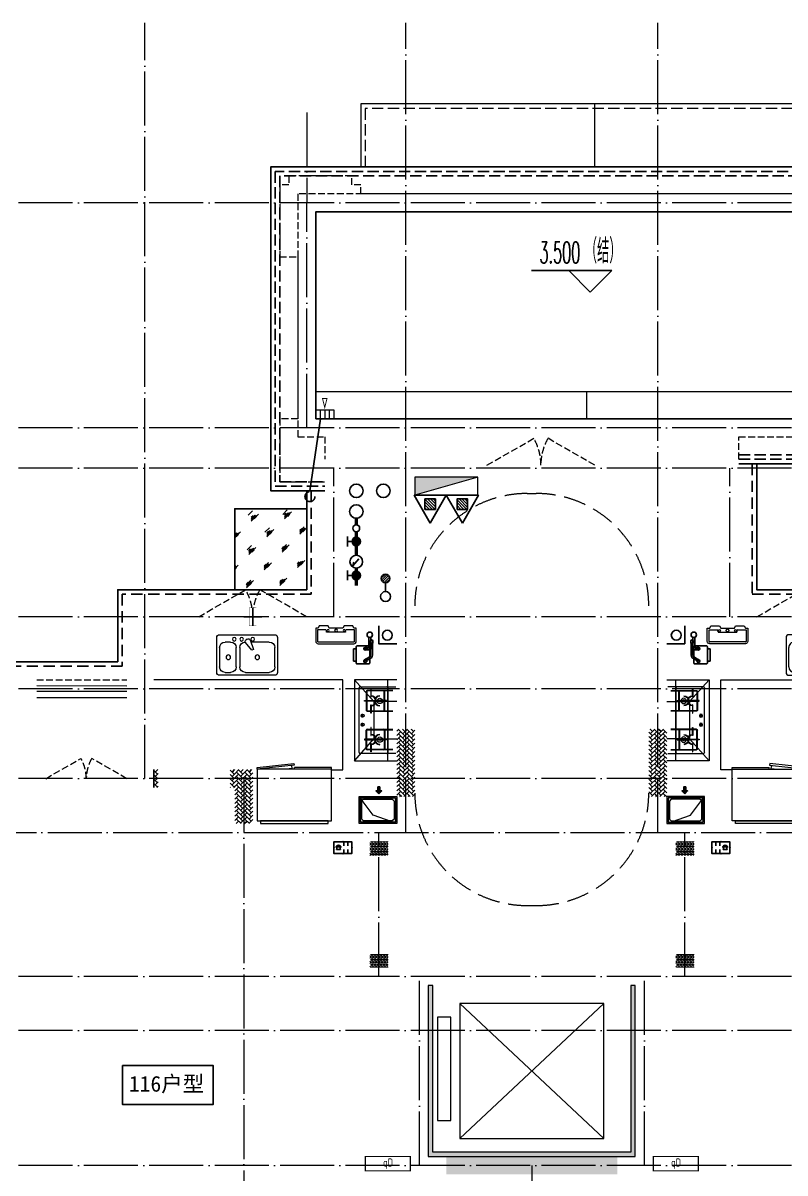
# Model space of a CAD drawing. Extents: x -518115 to 389031, y -231062 to 1628073.
# Drawn here: x 45163 to 53630, y 600166 to 612949 of the extents above; entities that cross this region are included whole.
import ezdxf
from ezdxf.enums import TextEntityAlignment as Align

# ---------------------------------------------------------------- set-up
doc = ezdxf.new("R2010")
doc.units = 0
doc.header["$LTSCALE"] = 1000
doc.header["$MEASUREMENT"] = 0
for name, pattern in [('#P_--_20B1_001_t3$0$DASH', [0.35, 0.25, -0.1]), ('__DASH', [0.35, 0.25, -0.1]), ('DASH', [0.35, 0.25, -0.1]), ('DOTE', [2.42, 2, -0.2, 0.02, -0.2]), ('HIDDEN', [0.375, 0.25, -0.125])]:
    doc.linetypes.add(name, pattern=pattern)
for name, color, linetype, lineweight in [('3.5方案汇报，与郭总、侯月琴确定户型_t8$0$STAIR', 2, 'Continuous', 18), ('DOTE', 19, 'DOTE', 9), ('EQUIP-消防', 3, 'Continuous', 20), ('EQUIP_消火栓', 242, 'Continuous', 18), ('LVTRY', 1, 'Continuous', 13), ('PUB_HATCH', 8, 'Continuous', 9), ('STAIR', 2, 'Continuous', 18), ('WINDOW', 144, 'Continuous', 15), ('填充', 251, 'Continuous', 5), ('平面-分水线', 214, 'Continuous', 15), ('平面-排水沟', 86, 'Continuous', 15), ('平面-栏杆', 135, 'Continuous', 15), ('平面-看线', 45, 'Continuous', 15), ('平面-空调室内机', 176, 'Continuous', 9), ('平面-空调预留孔', 173, 'Continuous', 15), ('空调', 76, 'Continuous', 13), ('立面-洞口示意', 152, 'Continuous', 13)]:
    doc.layers.add(name, color=color, linetype=linetype, lineweight=lineweight)
for name, color, linetype in [('AH-FURNITURE', 1, 'Continuous'), ('DIM_ELEV', 3, 'Continuous'), ('EQUIP-安防', 3, 'Continuous'), ('EQUIP_地漏', 7, 'Continuous'), ('EQUIP_消防', 7, 'Continuous'), ('IP-bath&kitchen-JOHNSON', 4, 'Continuous'), ('PUB_TEXT', 4, 'Continuous'), ('ROOF', 183, 'Continuous'), ('VPIPE-中水', 122, 'Continuous'), ('VPIPE-凝结', 150, 'Continuous'), ('VPIPE-废水', 31, 'Continuous'), ('VPIPE-消防', 1, 'TG_X'), ('VPIPE-给水', 3, 'TG_J'), ('VPIPE-雨水', 4, 'DASH'), ('保温', 6, 'Continuous'), ('建筑-排气道', 9, 'Continuous'), ('机电标识类', 1, 'Continuous'), ('污水', 3, 'Continuous'), ('看线', 251, 'Continuous'), ('给水', 4, 'Continuous')]:
    doc.layers.add(name, color=color, linetype=linetype)
doc.styles.add('_TCH_DIM', font='SIMPLEX.shx', dxfattribs={"width": 0.7, "bigfont": 'GBCBIG.shx'})
doc.styles.add('_TEL_DIM', font='SIMPLEX', dxfattribs={"width": 0.8, "height": 3.5, "bigfont": 'HZTXT'})
doc.styles.add('DIM_FONT', font='SIMPLEX.shx', dxfattribs={"width": 0.56})
doc.styles.add('TG_LINETYPE', font='SIMPLEX', dxfattribs={"width": 0.8, "height": 3, "bigfont": 'HZTXT'})
doc.styles.add('房间名称', font='TSSDENG', dxfattribs={"width": 0.8, "bigfont": 'HZTXT'})
doc.styles.add('黑体', font='')
doc.styles.get('黑体').set_extended_font_data('SimHei')
doc.linetypes.add('TG_J', pattern='A,2,-0.22,["J",TG_LINETYPE,S=0.1,R=0,X=-0.18,Y=-0.15],0', length=2.22)
doc.linetypes.add('TG_X', pattern='A,4,-0.3,["X",TG_LINETYPE,S=0.1,R=0,X=-0.23,Y=-0.15],0', length=4.3)
pattern_1 = [(90, (0, 0), (-16.49778, 1e-15), [9.525, -19.05]), (210, (0, 0), (8.24889, -14.2874966), [9.525, -19.05]), (150, (6e-16, 9.525), (-8.24889, -14.2874966), [9.525, -19.05])]
pattern_2 = [(45, (0, 0), (0, 47.4157523), [100.584, -33.528]), (135, (23.708, 23.708), (3e-15, 47.4157523), [100.584, -33.528])]

# ---------------------------------------------------------------- blocks, each defined once
blk = doc.blocks.new('rtyg7uyhg')
at = {"layer": 'LVTRY'}
for p, q in [((193590, 45458), (193590, 45069)), ((194235, 45489), (193621, 45489)), ((193682, 45407), (193888, 45407)), ((193896, 45430), (193858, 45326)), ((193875, 45316), (193946, 45401)), ((193926, 45440), (193940, 45432)), ((194112, 45407), (194173, 45407)), ((194265, 45069), (194265, 45458)), ((193621, 45131), (193621, 45346)), ((193858, 45326), (193875, 45316)), ((194010, 45346), (194010, 45131)), ((194051, 45131), (194051, 45346)), ((194235, 45346), (194235, 45131)), ((193621, 45039), (194235, 45039)), ((193948, 45069), (193682, 45069)), ((194173, 45069), (194112, 45069))]:
    blk.add_line(p, q, dxfattribs=at)
for centre, radius in [((193866, 45438), 20.5), ((193989, 45438), 20.5), ((194071, 45438), 20.5), ((193815, 45238), 25.6), ((194137, 45238), 25.6)]:
    blk.add_circle(centre, radius, dxfattribs=at)
for centre, radius, start, end in [((193621, 45458), 30.7, 90, 180), ((193682, 45346), 61.4, 90, 180), ((193916, 45423), 20.5, 60, 159.4623), ((193930, 45414), 20.5, 320.5377, 60), ((193948, 45346), 61.4, 360, 90), ((194112, 45346), 61.4, 90, 180), ((194173, 45346), 61.4, 360, 90), ((194235, 45458), 30.7, 360, 90), ((193682, 45131), 61.4, 180, 270), ((193948, 45131), 61.4, 270, 360), ((194112, 45131), 61.4, 180, 270), ((194173, 45131), 61.4, 270, 360), ((193621, 45069), 30.7, 180, 270), ((194235, 45069), 30.7, 270, 360)]:
    blk.add_arc(centre, radius, start, end, dxfattribs=at)
at = {"layer": 'LVTRY', "style": 'DIM_FONT', "width": 0.8, "flags": 9}
for tag in ['YSIZE', 'XSIZE']:
    blk.add_attdef(tag, (193928, 45488), '', height=0.5, rotation=90, dxfattribs=at)
blk = doc.blocks.new('A$C60D053AF')
at = {"layer": 'AH-FURNITURE', "color": 8}
for p, q in [((233, -90), (128, -90)), ((233, -110), (128, -110)), ((193, -71), (328, -71)), ((193, -91), (328, -91)), ((245, -129), (245, -122)), ((265, -129), (265, -122)), ((342, -97), (370, -143)), ((356, -83), (384, -129)), ((255, -281), (255, -251)), ((393, -281), (393, -251)), ((255, -281), (393, -281))]:
    blk.add_line(p, q, dxfattribs=at)
for points in [[(170, -68, 1), (170, -94), (193, -94), (193, -68)], [(234, -251), (414, -251, 0.414214), (424, -241), (424, -111, 0.414214), (414, -101), (234, -101, 0.414214), (224, -111), (224, -241, 0.414214)], [(268, -122), (268, -107, 0.414214), (248, -87), (233, -87), (233, -113), (242, -113), (242, -122)], [(384, -161, 1), (402, -143), (386, -127), (368, -145)], [(242, -152, 1), (268, -152), (268, -129), (242, -129)]]:
    blk.add_lwpolyline(points, format="xyb", close=True, dxfattribs=at)
for centre, radius in [((100, -100), 30), ((255, -152), 15), ((255, -152), 10), ((393, -152), 15), ((393, -152), 10)]:
    blk.add_circle(centre, radius, dxfattribs=at)
for radius in [40, 20]:
    blk.add_arc((328, -111), radius, 45, 90, dxfattribs=at)
blk = doc.blocks.new('A-Kitchen-7')
at = {"layer": 'LVTRY'}
for p, q in [((-519, 780), (-7, 834)), ((-4, 811), (-515, 756)), ((-29, 767), (-35, 806)), ((-7, 834), (-4, 811)), ((-515, 756), (-519, 780)), ((515, 756), (-515, 756)), ((-515, 756), (-515, 40)), ((-486, 761), (-485, 756)), ((-29, 767), (-112, 756)), ((515, 780), (0, 780)), ((0, 756), (0, 780)), ((515, 756), (515, 780)), ((515, 40), (515, 756)), ((-515, 40), (515, 40))]:
    blk.add_line(p, q, dxfattribs=at)
blk.add_lwpolyline([(-469, 40), (-469, 0), (469, 0), (469, 40)], close=True, dxfattribs=at)
blk = doc.blocks.new('*U70')
h = blk.add_hatch(color=5)
h.set_gradient(color1=(0, 0, 255), rotation=180, tint=1)
h.paths.add_polyline_path([(0, 0), (-6.35, -6.35), (-6.35, -2.159), (-15, -2.159), (-15, 2.159), (-6.35, 2.159), (-6.35, 6.35)])
at = {"color": 0, "linetype": 'Continuous'}
blk.add_lwpolyline([(0, 0), (-6.35, -6.35), (-6.35, -2.159), (-15, -2.159), (-15, 2.159), (-6.35, 2.159), (-6.35, 6.35)], close=True, dxfattribs=at)
blk = doc.blocks.new('sgrsefv')
at = {"layer": 'PUB_HATCH'}
blk.add_hatch(color=256, dxfattribs=at).paths.add_polyline_path([(1112933, 840916), (1112933, 840646), (1113073, 840646), (1113073, 840661), (1112968, 840661), (1112948, 840681), (1112948, 840881), (1112968, 840901), (1113288, 840901), (1113308, 840881), (1113308, 840681), (1113288, 840661), (1113183, 840661), (1113183, 840646), (1113323, 840646), (1113323, 840916)])
at = {"layer": 'LVTRY', "color": 1}
for p, q in [((1113073, 840661), (1113073, 840646)), ((1113183, 840661), (1113183, 840646))]:
    blk.add_line(p, q, dxfattribs=at)
for points in [[(1112918, 840931), (1113338, 840931), (1113338, 840631), (1112918, 840631)], [(1112933, 840916), (1113323, 840916), (1113323, 840646), (1112933, 840646)], [(1113288, 840661), (1112968, 840661), (1112948, 840681), (1112948, 840881), (1112968, 840901), (1113288, 840901), (1113308, 840881), (1113308, 840681), (1113288, 840661)]]:
    blk.add_lwpolyline(points, close=True, dxfattribs=at)
at = {"layer": '立面-洞口示意'}
blk.add_lwpolyline([(1112918, 840931), (1113182, 840837), (1113338, 840631)], dxfattribs=at)
at = {"layer": '建筑-排气道', "xscale": -5, "yscale": 5, "zscale": 5, "rotation": 270}
blk.add_blockref('*U70', (1113118, 840599), dxfattribs=at)
blk = doc.blocks.new('FRSDFDGDGDRGDR')
at = {"layer": '平面-空调预留孔'}
for p, q in [((699612, 775044), (699612, 775441)), ((699619, 775448), (699746, 775448)), ((699746, 775448), (699746, 775355)), ((699720, 775342), (699720, 775143)), ((699727, 775349), (699740, 775349)), ((699727, 775136), (699740, 775136)), ((699746, 775130), (699746, 775037)), ((699746, 775037), (699619, 775037))]:
    blk.add_line(p, q, dxfattribs=at)
blk.add_lwpolyline([(699766, 775167), (699793, 775154), (699793, 775057), (699766, 775044), (699766, 775018), (699619, 775018, -0.414214), (699593, 775044), (699593, 775441, -0.414214), (699619, 775468), (699766, 775468), (699766, 775441), (699793, 775428), (699793, 775332), (699766, 775318)], format="xyb", close=True, dxfattribs=at)
for centre, radius in [((699740, 775332), 10.6), ((699740, 775243), 15.8), ((699740, 775154), 10.6)]:
    blk.add_circle(centre, radius, dxfattribs=at)
for centre, start, end in [((699619, 775441), 90, 180), ((699727, 775342), 90, 180), ((699740, 775355), 270, 360), ((699727, 775143), 180, 270), ((699740, 775130), 0, 90), ((699619, 775044), 180, 270)]:
    blk.add_arc(centre, 6.6, start, end, dxfattribs=at)
blk = doc.blocks.new('GDGDRGDRGRD')
at = {"layer": 'LVTRY', "color": 251}
for p, q in [((430081, 371515), (429865, 371758)), ((430335, 371758), (429865, 371758)), ((429865, 371758), (429865, 370858)), ((430235, 370858), (430235, 371758)), ((430335, 371515), (430081, 371515)), ((430081, 371515), (430081, 371100)), ((429865, 370858), (430081, 371100)), ((430081, 371100), (430335, 371100)), ((429865, 370858), (430335, 370858))]:
    blk.add_line(p, q, dxfattribs=at)
at = {"layer": 'LVTRY'}
for p, q in [((429915, 370948), (429915, 371668)), ((429925, 371678), (430325, 371678)), ((429995, 371628), (429995, 371418)), ((430000, 371628), (430000, 371418)), ((430290, 371638), (430005, 371638)), ((430290, 371633), (430005, 371633)), ((430045, 371658), (430045, 371568)), ((430050, 371658), (430045, 371658)), ((430050, 371568), (430050, 371658)), ((430195, 371418), (430195, 371628)), ((430200, 371418), (430200, 371628)), ((430235, 371668), (430235, 370948)), ((429975, 371526), (430102, 371526)), ((429975, 371521), (429975, 371526)), ((430102, 371521), (429975, 371521)), ((430045, 371568), (430050, 371568)), ((430220, 371526), (430092, 371526)), ((430092, 371526), (430092, 371521)), ((430092, 371521), (430220, 371521)), ((430102, 371526), (430102, 371521)), ((430220, 371521), (430220, 371526)), ((430235, 371100), (430235, 371515)), ((429935, 371358), (429974, 371358)), ((429955, 371339), (429955, 371378)), ((430005, 371413), (430290, 371413)), ((430005, 371408), (430290, 371408)), ((430045, 371388), (430045, 371478)), ((430045, 371478), (430050, 371478)), ((430050, 371388), (430045, 371388)), ((430050, 371478), (430050, 371388)), ((429935, 371258), (429974, 371258)), ((429955, 371239), (429955, 371278)), ((430045, 371228), (430045, 371138)), ((430050, 371228), (430045, 371228)), ((430050, 371138), (430050, 371228)), ((429995, 370988), (429995, 371198)), ((430000, 370988), (430000, 371198)), ((430005, 371208), (430290, 371208)), ((430005, 371203), (430290, 371203)), ((430045, 371138), (430050, 371138)), ((430195, 371198), (430195, 370988)), ((430200, 371198), (430200, 370988)), ((430102, 371096), (429975, 371096)), ((429975, 371096), (429975, 371091)), ((429975, 371091), (430102, 371091)), ((430290, 370983), (430005, 370983)), ((430290, 370978), (430005, 370978)), ((430045, 370958), (430045, 371048)), ((430045, 371048), (430050, 371048)), ((430050, 371048), (430050, 370958)), ((430092, 371091), (430092, 371096)), ((430092, 371096), (430220, 371096)), ((430220, 371091), (430092, 371091)), ((430102, 371091), (430102, 371096)), ((430220, 371096), (430220, 371091)), ((430325, 370938), (429925, 370938)), ((430050, 370958), (430045, 370958))]:
    blk.add_line(p, q, dxfattribs=at)
blk.add_lwpolyline([(429609, 370758), (429735, 370758), (429735, 371758), (427635, 371758)], dxfattribs=at)
for centre, radius in [((430147, 371523), 29.7), ((430147, 371523), 11.7), ((429955, 371358), 17), ((429955, 371258), 17), ((430147, 371093), 29.7), ((430147, 371093), 11.7)]:
    blk.add_circle(centre, radius, dxfattribs=at)
for centre, radius, start, end in [((429925, 371668), 10, 90, 180), ((430005, 371628), 10, 90, 180), ((430005, 371628), 5, 90, 180), ((430190, 371628), 10, 0, 90), ((430190, 371628), 5, 0, 90), ((430225, 371668), 10, 0, 90), ((430047, 371523), 56.7, 2.2742, 87.7258), ((430047, 371523), 52.2, 2.4704, 87.5296), ((430047, 371523), 56.7, 272.2742, 357.7258), ((430047, 371523), 52.2, 272.4704, 357.5296), ((430147, 371523), 56.7, 92.2742, 177.7258), ((430147, 371523), 56.7, 182.2742, 267.7258), ((430147, 371523), 52.2, 92.4704, 177.5296), ((430147, 371523), 52.2, 182.4704, 267.5296), ((430005, 371418), 10, 180, 270), ((430005, 371418), 5, 180, 270), ((430190, 371418), 5, 270, 0), ((430190, 371418), 10, 270, 0), ((430005, 371198), 10, 90, 180), ((430005, 371198), 5, 90, 180), ((430047, 371093), 56.7, 2.2742, 87.7258), ((430047, 371093), 52.2, 2.4704, 87.5296), ((430147, 371093), 56.7, 92.2742, 177.7258), ((430147, 371093), 52.2, 92.4704, 177.5296), ((430190, 371198), 10, 0, 90), ((430190, 371198), 5, 0, 90), ((430005, 370988), 10, 180, 270), ((430005, 370988), 5, 180, 270), ((430047, 371093), 56.7, 272.2742, 357.7258), ((430047, 371093), 52.2, 272.4704, 357.5296), ((430147, 371093), 56.7, 182.2742, 267.7258), ((430147, 371093), 52.2, 182.4704, 267.5296), ((430190, 370988), 5, 270, 0), ((430190, 370988), 10, 270, 0), ((429925, 370948), 10, 180, 270), ((430225, 370948), 10, 270, 0)]:
    blk.add_arc(centre, radius, start, end, dxfattribs=at)
at = {"xscale": -1}
blk.add_blockref('rtyg7uyhg', (622600, 326770), dxfattribs=at)
at = {"xscale": -1, "rotation": 270}
blk.add_blockref('FRSDFDGDGDRGDR', (-345583, -327434), dxfattribs=at)
for name, p, rotation in [('A$C60D053AF', (430135, 372358), 270), ('sgrsefv', (1543253, 1211090), 180)]:
    blk.add_blockref(name, p, dxfattribs=dict(rotation=rotation))
at = {"layer": 'LVTRY', "color": 1, "extrusion": (0, 0, -1), "xscale": -0.7999999999883585, "yscale": 0.7999999999883585, "zscale": -0.7999999999883585}
blk.add_blockref('A-Kitchen-7', (-429197, 370159), dxfattribs=at)
blk = doc.blocks.new('GDFGDGRD')
at = {"layer": '保温', "linetype": 'ByBlock', "ltscale": 10}
h = blk.add_hatch(dxfattribs=at)
h.set_pattern_fill('AR-HBONE', color=251, scale=55)
h.set_pattern_definition(pattern_2)
h.paths.add_polyline_path([(431617, 372724), (431817, 372724), (431817, 373474), (431617, 373474)])
h = blk.add_hatch(dxfattribs=at)
h.set_pattern_fill('AR-HBONE', color=251, scale=55)
h.set_pattern_definition(pattern_2)
h.paths.add_polyline_path([(434617, 372724), (434417, 372724), (434416, 373474), (434616, 373474)])
h = blk.add_hatch(dxfattribs=at)
h.set_pattern_fill('AR-HBONE', color=251, scale=55)
h.set_pattern_definition(pattern_2)
h.paths.add_polyline_path([(436215, 372424), (436217, 373024), (436417, 373024), (436415, 372424)])
h = blk.add_hatch(dxfattribs=at)
h.set_pattern_fill('AR-HBONE', color=251, scale=55)
h.set_pattern_definition(pattern_2)
h.paths.add_polyline_path([(436417, 372824), (436417, 373024), (436467, 373024), (436467, 372824)])
h = blk.add_hatch(dxfattribs=at)
h.set_pattern_fill('AR-HBONE', color=251, scale=55)
h.set_pattern_definition(pattern_2)
h.paths.add_polyline_path([(437267, 372824), (437267, 373024), (437317, 373024), (437317, 372824)])
at = {"layer": '保温', "linetype": 'Continuous', "ltscale": 10}
h = blk.add_hatch(dxfattribs=at)
h.set_pattern_fill('HEX', color=251, scale=10, angle=90, style=0)
h.set_pattern_definition(pattern_1)
h.paths.add_polyline_path([(431317, 372074), (431517, 372074), (431517, 372224), (431317, 372224)])
h = blk.add_hatch(dxfattribs=at)
h.set_pattern_fill('HEX', color=251, scale=10, angle=90, style=0)
h.set_pattern_definition(pattern_1)
h.paths.add_polyline_path([(434917, 372074), (434717, 372074), (434716, 372224), (434916, 372224)])
h = blk.add_hatch(dxfattribs=at)
h.set_pattern_fill('HEX', color=251, scale=10, angle=90, style=0)
h.set_pattern_definition(pattern_1)
h.paths.add_polyline_path([(431317, 370824), (431517, 370824), (431517, 370974), (431317, 370974)])
h = blk.add_hatch(dxfattribs=at)
h.set_pattern_fill('HEX', color=251, scale=10, angle=90, style=0)
h.set_pattern_definition(pattern_1)
h.paths.add_polyline_path([(434917, 370824), (434717, 370824), (434716, 370974), (434916, 370974)])
h = blk.add_hatch(dxfattribs=at)
h.set_pattern_fill('HEX', color=251, scale=10, angle=90, style=0)
h.set_pattern_definition([(90, (-70765.891, -151624.736), (-16.49778, 1e-15), [9.525, -19.05]), (210, (-70765.891, -151624.736), (8.24889, -14.2874966), [9.525, -19.05]), (150, (-70765.891, -151615.211), (-8.24889, -14.2874966), [9.525, -19.05])])
h.paths.add_polyline_path([(434067, 368524), (434067, 368724), (432167, 368724), (432167, 368524)])
at = {"layer": '保温', "color": 251, "linetype": 'ByBlock', "ltscale": 10}
blk.add_line((437317, 373024), (437317, 372824), dxfattribs=at)
blk = doc.blocks.new('A$C2705576B')
at = {"layer": '给水'}
h = blk.add_hatch(color=256, dxfattribs=at)
edge = h.paths.add_edge_path()
edge.add_arc((417, -1741), 47.2, 0, 360)
h = blk.add_hatch(color=256, dxfattribs=at)
edge = h.paths.add_edge_path()
edge.add_arc((795, -1741), 47.2, 0, 360)
for p, q in [((363, -1645), (472, -1645)), ((417, -1741), (417, -1645)), ((740, -1645), (849, -1645)), ((795, -1741), (795, -1645)), ((601, -1768), (525, -1704)), ((525, -1704), (564, -1715))]:
    blk.add_line(p, q, dxfattribs=at)
at = {"layer": '给水', "const_width": 35.4}
for points in [[(499, -1741), (302, -1741)], [(903, -1741), (641, -1741)], [(1053, -1741), (978, -1741)]]:
    blk.add_lwpolyline(points, dxfattribs=at)
at = {"layer": '给水'}
for centre, radius in [((417, -1741), 47.2), ((570, -1741), 70.8), ((795, -1741), 47.2), ((941, -1741), 37.5)]:
    blk.add_circle(centre, radius, dxfattribs=at)
blk = doc.blocks.new('$TwtSys$00000141')
at = {"color": 1}
for p, q in [((-47, 4), (-5, 46)), ((-47, 4), (-5, 46)), ((-44, -18), (18, 44)), ((-44, -18), (18, 44)), ((-33, -33), (33, 33)), ((-33, -33), (33, 33)), ((-16, -44), (44, 16)), ((-16, -44), (44, 16)), ((6, -46), (46, -6)), ((6, -46), (46, -6))]:
    blk.add_line(p, q, dxfattribs=at)
blk.add_circle((0, 0), 47, dxfattribs=at)
blk.add_circle((0, 0), 47, dxfattribs=at)
blk = doc.blocks.new('dongkong')
blk.add_wipeout([(-603756, 210771), (-603756, 210571), (-603836, 210571), (-603836, 210771)])
at = {"layer": '机电标识类', "color": 250, "linetype": 'DASH', "ltscale": 400}
for p, q in [((-603896, 210671), (-603696, 210671)), ((-603796, 210771), (-603796, 210571))]:
    blk.add_line(p, q, dxfattribs=at)
at = {"layer": '空调', "color": 6, "linetype": 'DASH', "const_width": 2}
blk.add_lwpolyline([(-603756, 210771), (-603756, 210571), (-603836, 210571), (-603836, 210771)], close=True, dxfattribs=at)
blk = doc.blocks.new('$TwtSys$00000434')
for p, q in [((-0.5, 0.5), (-0.5, -0.5)), ((-0.5, -0.5), (0.5, 0.5)), ((0.5, 0.5), (-0.5, 0.5)), ((0.5, -0.5), (0.5, 0.5)), ((-0.5, -0.5), (0.5, -0.5))]:
    blk.add_line(p, q)
blk.add_solid([(0.5, -0.5), (0.5, 0.5), (-0.5, -0.5)])
blk = doc.blocks.new('$TwtSys$00000546')
h = blk.add_hatch()
h.set_pattern_fill('ANSI31', color=1, scale=200, style=0)
h.set_pattern_definition([(45, (-38543.802, -6670.83), (-17.67767, 17.67767), [])])
h.paths.add_polyline_path([(-65, 174), (65, 174), (65, 44), (-65, 44)])
at = {"color": 1}
for points in [[(0, 344), (-198, 0), (198, 0)], [(-65, 174), (65, 174), (65, 44), (-65, 44)]]:
    blk.add_lwpolyline(points, close=True, dxfattribs=at)
blk = doc.blocks.new('HFHFTHFD')
at = {"layer": 'DOTE', "linetype": 'DOTE', "ltscale": 0.3}
for p, q in [((453817, 604549), (453817, 612949)), ((456717, 603949), (456717, 612949)), ((459517, 603949), (459517, 612949)), ((472617, 610949), (418617, 610949)), ((455617, 608449), (455617, 610949)), ((472617, 608449), (418617, 608449)), ((472617, 607999), (418617, 607999)), ((455917, 606349), (455917, 607999)), ((460317, 606349), (460317, 607999)), ((472617, 606349), (418617, 606349)), ((472617, 605549), (418617, 605549)), ((472617, 604549), (418617, 604549)), ((454917, 604549), (454917, 593449)), ((418617, 603949), (472617, 603949)), ((456417, 602349), (456417, 603949)), ((459817, 602349), (459817, 603949)), ((472617, 602349), (418617, 602349)), ((456867, 600249), (456867, 602349)), ((459367, 600249), (459367, 602349)), ((472617, 601749), (418617, 601749)), ((472617, 600249), (418617, 600249)), ((458117, 600249), (458117, 593449))]:
    blk.add_line(p, q, dxfattribs=at)
blk = doc.blocks.new('$equip$00002628')
at = {"linetype": 'Continuous'}
for p, q in [((-0.625, 0.415), (0.625, 0.415)), ((-0.625, -0.415), (-0.625, 0.415)), ((-0.472, 0.01), (-0.409, 0.01)), ((-0.446, -0.138), (-0.395, 0.058)), ((-0.395, 0.058), (-0.395, 0.058)), ((-0.395, 0.058), (-0.206, 0.058)), ((-0.206, 0.058), (-0.155, -0.138)), ((-0.191, 0.01), (-0.129, 0.01)), ((0.071, 0.129), (0.071, 0.415)), ((0.35, 0.129), (0.35, 0.415)), ((0.625, 0.415), (0.625, -0.415)), ((0.625, -0.415), (-0.625, -0.415)), ((-0.155, -0.138), (-0.446, -0.138)), ((0.071, -0.415), (0.071, -0.129)), ((0.35, -0.415), (0.35, -0.129))]:
    blk.add_line(p, q, dxfattribs=at)
at = {"const_width": 0.05}
blk.add_lwpolyline([(-0.625, 0.415), (0.625, 0.415), (0.625, -0.415), (-0.625, -0.415), (-0.625, 0.415), (0.625, 0.415)], dxfattribs=at)
at = {"linetype": 'Continuous'}
blk.add_arc((-0.3, -0.011), 0.173, 6.98974, 173.01026, dxfattribs=at)
for p in [(-0.625, 0), (0, 0.415), (0, -0.415), (0.625, 0)]:
    blk.add_point(p)
at = {"color": 7, "style": '_TEL_DIM', "flags": 1}
blk.add_attdef('A', text='', height=0.000025, dxfattribs=at).set_placement((0, 0), align=Align.MIDDLE_CENTER)
blk = doc.blocks.new('GDGRDGDRGDFD')
at = {"layer": 'EQUIP-消防', "const_width": 12.8}
blk.add_lwpolyline([(136867, 335508), (136367, 335508), (136367, 335348), (136867, 335348)], close=True, dxfattribs=at)
at = {"layer": 'PUB_TEXT', "color": 7, "true_color": 0xffffff, "style": '房间名称', "width": 0.8}
blk.add_text('qD', height=90, dxfattribs=at).set_placement((136565, 335396))
blk = doc.blocks.new('GHFHFHTFHCSDCS')
blk.add_blockref('GDGRDGDRGDFD', (319900, 33216))
at = {"rotation": 0.0001673532306091649}
blk.add_blockref('GDGRDGDRGDFD', (323101, 33216), dxfattribs=at)
at = {"layer": 'EQUIP-安防', "yscale": 160, "zscale": 160}
for p, xscale in [((456017, 372157), 160), ((460217, 372157), -160)]:
    blk.add_blockref('$equip$00002628', p, dxfattribs=dict(at, xscale=xscale))
blk = doc.blocks.new('DFSFSF')
at = {"layer": '平面-分水线'}
for p, q in [((697142, 775568), (697142, 775668)), ((697342, 775668), (697143, 775668)), ((697342, 775568), (697143, 775568)), ((697193, 775568), (697193, 775668)), ((697243, 775568), (697243, 775668)), ((697292, 775568), (697292, 775668)), ((697342, 775668), (697342, 775568)), ((697342, 775568), (697342, 775668))]:
    blk.add_line(p, q, dxfattribs=at)
blk = doc.blocks.new('DFGDGDGD')
at = {"layer": '平面-分水线', "const_width": 10}
blk.add_lwpolyline([(697268, 775441), (697243, 775541), (697218, 775441)], close=True, dxfattribs=at)
blk.add_blockref('DFSFSF', (0, 0))

msp = doc.modelspace()

# ---------------------------------------------------------------- hatches: boundary and pattern name
at = {"layer": '保温', "linetype": 'Continuous', "ltscale": 10, "true_color": 0x636466}
h = msp.add_hatch(dxfattribs=at)
h.set_pattern_fill('玻璃1', color=251, scale=35, style=0)
h.set_pattern_definition([(45, (-260000, 14), (-171.45925, 171.45925), [78.4, -201.6]), (45, (-259966.4, 28), (-171.45925, 171.45925), [33.6, -246.4]), (45, (-260000, 28), (-171.45925, 171.45925), [56, -224]), (45, (-259983.2, 14), (188.0904, -188.0904), [70, -210]), (45, (-260000, -0.0001), (-171.45925, 171.45925), [112, -168]), (45, (-260000, 42), (-171.45925, 171.45925), [28, -252])])
h.paths.add_polyline_path([(47516.6, 607548.8), (48316.6, 607548.8), (48316.6, 606648.8), (47516.6, 606648.8)])
at = {"layer": '填充'}
h = msp.add_hatch(dxfattribs=at)
h.set_pattern_fill('隔热材料02', color=256, scale=100, style=0)
h.set_pattern_definition([(0, (-1148391.82, -8389.82), (0, 50), []), (0, (-1148391.82, -8373.154), (0, 50), []), (270, (-1148348.077, -8364.523), (50, -9e-15), [5.01775, -44.98225]), (270, (-1148385.536, -8364.523), (50, -9e-15), [5.01775, -44.98225]), (90, (-1148360.024, -8398.45), (-50, 3e-15), [5.01775, -44.98225]), (90, (-1148373.59, -8398.45), (-50, 3e-15), [5.01775, -44.98225]), (180, (-1148341.794, -8406.49), (-6e-15, -50), [50.02425, 0.02425]), (135, (-1148355.75, -8403.98), (3e-15, 49.99987405), [4.268, -66.44275]), (116.56505, (-1148308.77, -8400.96), (0.00011283, 49.99993342), [2.805, -108.9985]), (116.56505, (-1148358.77, -8400.96), (0.00011283, 49.99993342), [2.805, -108.9985]), (153.43495, (-1148300.734, -8406.488), (-0.0001128, 49.9999334), [5.61, -106.1935]), (153.43495, (-1148350.734, -8406.488), (-0.0001128, 49.9999334), [5.61, -106.1935]), (63.43495, (-1148310.024, -8393.434), (-0.00011283, 49.99993342), [26.714, -85.0895]), (63.43495, (-1148360.024, -8393.434), (-0.00011283, 49.99993342), [26.714, -85.0895]), (116.56505, (-1148298.077, -8364.523), (0.00011283, 49.99993342), [2.805, -108.9985]), (116.56505, (-1148348.077, -8364.523), (0.00011283, 49.99993342), [2.805, -108.9985]), (135, (-1148349.33, -8362.014), (3e-15, 49.99987405), [4.268, -66.44275]), (153.43495, (-1148302.35, -8358.996), (-0.0001128, 49.9999334), [5.61, -106.1935]), (153.43495, (-1148352.35, -8358.996), (-0.0001128, 49.9999334), [5.61, -106.1935]), (45, (-1148384.28, -8362.014), (0, 49.99987405), [4.268, -66.44275]), (63.43495, (-1148335.536, -8364.523), (-0.00011283, 49.99993342), [2.805, -108.9985]), (63.43495, (-1148385.536, -8364.523), (-0.00011283, 49.99993342), [2.805, -108.9985]), (26.56505, (-1148331.264, -8358.996), (0.0001128, 49.9999334), [5.61, -106.1935]), (26.56505, (-1148381.264, -8358.996), (0.0001128, 49.9999334), [5.61, -106.1935]), (116.56505, (-1148323.59, -8393.434), (0.00011283, 49.99993342), [26.714, -85.0895]), (116.56505, (-1148373.59, -8393.434), (0.00011283, 49.99993342), [26.714, -85.0895]), (45, (-1148377.86, -8403.98), (0, 49.99987405), [4.268, -66.44275]), (63.43495, (-1148324.843, -8400.96), (-0.00011283, 49.99993342), [2.805, -108.9985]), (63.43495, (-1148374.843, -8400.96), (-0.00011283, 49.99993342), [2.805, -108.9985]), (26.56505, (-1148332.88, -8406.488), (0.0001128, 49.9999334), [5.61, -106.1935]), (26.56505, (-1148382.88, -8406.488), (0.0001128, 49.9999334), [5.61, -106.1935])])
h.paths.add_polyline_path([(49716.6, 602248.8), (49666.6, 602248.8), (49666.6, 600348.8), (51966.6, 600348.8), (51966.6, 602248.8), (51916.6, 602248.8), (51916.6, 600398.8), (49716.6, 600398.8)])

# ---------------------------------------------------------------- linework, layer by layer
at = {"color": 1}
msp.add_lwpolyline([(46269.5, 601361.9), (47275.5, 601361.9), (47275.5, 600925.9), (46269.5, 600925.9)], close=True, dxfattribs=at)
at = {"layer": '3.5方案汇报，与郭总、侯月琴确定户型_t8$0$STAIR'}
for p, q in [((50018.1, 602048.8), (51618.1, 600548.8)), ((51618.1, 602048.8), (50018.1, 600548.8))]:
    msp.add_line(p, q, dxfattribs=at)
for points in [[(51618.1, 600548.8), (51618.1, 602048.8), (50018.1, 602048.8), (50018.1, 600548.8)], [(49918.1, 600748.8), (49918.1, 601898.8), (49768.1, 601898.8), (49768.1, 600748.8)]]:
    msp.add_lwpolyline(points, close=True, dxfattribs=at)
at = {"layer": 'DIM_ELEV'}
for p, q in [((51706.6, 610198.4), (50814.3, 610198.4)), ((51466.6, 609958.4), (51226.6, 610198.4)), ((51466.6, 609958.4), (51706.6, 610198.4))]:
    msp.add_line(p, q, dxfattribs=at)
at = {"layer": 'DOTE', "linetype": 'DOTE', "ltscale": 0.3}
msp.add_line((48316.6, 611954.2), (48316.6, 610948.8), dxfattribs=at)
at = {"layer": 'IP-bath&kitchen-JOHNSON', "color": 8}
for points in [[(49116.6, 606248.8), (49116.6, 606048.8), (49316.6, 606048.8)], [(52516.6, 606248.8), (52516.6, 606048.8), (52316.6, 606048.8)]]:
    msp.add_lwpolyline(points, dxfattribs=at)
at = {"layer": 'ROOF', "ltscale": 0.8}
msp.add_lwpolyline([(53116.6, 608048.8), (55116.6, 608048.8), (55116.6, 611348.8), (47916.6, 611348.8), (47916.6, 607748.8), (48516.6, 607748.8)], dxfattribs=at)
at = {"layer": 'ROOF', "linetype": '__DASH', "ltscale": 0.5}
for points in [[(53116.6, 608098.8), (55066.6, 608098.8), (55066.6, 611298.8), (47966.6, 611298.8), (47966.6, 607798.8), (48516.6, 607798.8)], [(53116.6, 608148.8), (55016.6, 608148.8), (55016.6, 611248.8), (48016.6, 611248.8), (48016.6, 607848.8), (48516.6, 607848.8)]]:
    msp.add_lwpolyline(points, dxfattribs=at)
at = {"layer": 'ROOF', "ltscale": 0.8}
msp.add_lwpolyline([(48416.6, 608548.8), (52916.6, 608548.8), (54616.6, 608548.8), (54616.6, 610848.8), (48416.6, 610848.8)], close=True, dxfattribs=at)
at = {"layer": 'STAIR', "color": 130}
msp.add_lwpolyline([(54116.3, 611348.8), (54116.6, 612048.8), (48916.5, 612048.8), (48916.3, 611348.8)], dxfattribs=at)
at = {"layer": 'STAIR', "color": 130, "linetype": '#P_--_20B1_001_t3$0$DASH', "ltscale": 0.5}
msp.add_lwpolyline([(54066.3, 611348.8), (54066.6, 611998.8), (48966.5, 611998.8), (48966.3, 611348.8)], dxfattribs=at)
at = {"layer": 'STAIR', "color": 251, "linetype": 'DASH'}
for points in [[(49516.6, 606468.8, -0.4142136), (50766.6, 607718.8), (50866.6, 607718.8, -0.4142136), (52116.6, 606468.8)], [(49516.6, 604388.8, 0.4142136), (50766.6, 603138.8), (50866.6, 603138.8, 0.4142136), (52116.6, 604388.8)]]:
    msp.add_lwpolyline(points, format="xyb", dxfattribs=at)
at = {"layer": 'VPIPE-中水', "linetype": 'Continuous'}
for centre in [(49211.4, 606143.8), (52421.8, 606143.8)]:
    msp.add_circle(centre, 55, dxfattribs=at)
at = {"layer": 'VPIPE-凝结'}
for p, q in [((48351.6, 607748.8), (48467, 608548.8)), ((49191.6, 606628.8), (49191.6, 606726.8))]:
    msp.add_line(p, q, dxfattribs=at)
at = {"layer": 'VPIPE-废水'}
msp.add_circle((49191.6, 606573.8), 55, dxfattribs=at)
at = {"layer": 'VPIPE-消防', "linetype": 'Continuous'}
msp.add_circle((49166.6, 607748.8), 75, dxfattribs=at)
at = {"layer": 'VPIPE-给水', "linetype": 'Continuous'}
for centre in [(48866.6, 607748.8), (48866.6, 607518.8)]:
    msp.add_circle(centre, 75, dxfattribs=at)
at = {"layer": 'VPIPE-雨水'}
msp.add_circle((48351.6, 607683.8), 55, dxfattribs=at)
at = {"layer": 'WINDOW', "color": 250, "linetype": 'DASH', "ltscale": 0.3}
for points in [[(50318.4, 608032.1), (50838, 608332.1, -0.1316523), (50918.4, 608032.1)], [(51516.6, 608032.1), (50997, 608332.1, 0.1316523), (50916.6, 608032.1)], [(47116.6, 606348.8), (47636.2, 606648.8, -0.1316523), (47716.6, 606348.8)], [(48314.7, 606348.8), (47795.1, 606648.8, 0.1316523), (47714.7, 606348.8)], [(53318.4, 606348.8), (53838, 606648.8, -0.1316523), (53918.4, 606348.8)], [(45416.6, 604548.8), (45806.3, 604773.7, -0.1316053), (45866.6, 604548.8)], [(46316.6, 604548.8), (45926.8, 604773.7, 0.1316053), (45866.6, 604548.8)]]:
    msp.add_lwpolyline(points, format="xyb", dxfattribs=at)
at = {"layer": '保温', "color": 132, "linetype": 'Continuous', "ltscale": 10}
msp.add_lwpolyline([(48316.6, 607548.8), (47516.6, 607548.8), (47516.6, 606648.8)], dxfattribs=at)
at = {"layer": '填充'}
msp.add_lwpolyline([(49716.6, 602248.8), (49666.6, 602248.8), (49666.6, 600348.8), (51966.6, 600348.8), (51966.6, 602248.8), (51916.6, 602248.8), (51916.6, 600398.8), (49716.6, 600398.8)], close=True, dxfattribs=at)
at = {"layer": '平面-排水沟'}
for p, q in [((51516.3, 611348.8), (51516.3, 612048.8)), ((54616.6, 608848.8), (48416.6, 608848.8)), ((51426.1, 608848.8), (51426.1, 608548.8))]:
    msp.add_line(p, q, dxfattribs=at)
at = {"layer": '平面-栏杆'}
for points in [[(46316.6, 605579), (45316.6, 605579.1)], [(46316.6, 605519), (45316.6, 605519.1)]]:
    msp.add_lwpolyline(points, dxfattribs=at)
at = {"layer": '平面-看线', "linetype": 'DASH', "ltscale": 0.3}
for points in [[(54116.3, 611048.8), (48916.8, 611048.8), (48916.8, 611148.8), (48816.8, 611148.8), (48816.8, 611248.8), (48526.8, 611248.8), (48526.8, 611248.8), (48406.8, 611248.8), (48406.8, 611248.8), (48116.8, 611248.8), (48116.8, 611148.8), (48016.8, 611148.8), (48016.8, 610348.8), (48216.6, 610348.8), (48216.6, 608548.8), (48016.6, 608548.8), (48016.6, 607848.8), (48516.6, 607848.8)], [(53116.6, 608098.8), (53116.6, 608348.8), (54816.6, 608348.8), (54816.6, 611048.8), (48216.6, 611048.8), (48216.6, 608348.8), (48516.6, 608348.8), (48516.6, 608098.8)], [(53116.6, 608098.8), (53116.6, 608348.8), (54416.6, 608348.8)], [(45316.6, 605648.8), (46316.6, 605648.8)]]:
    msp.add_lwpolyline(points, dxfattribs=at)
at = {"layer": '平面-看线'}
msp.add_lwpolyline([(46316.6, 605448.8), (45316.6, 605448.8)], dxfattribs=at)
at = {"layer": '看线', "color": 201, "linetype": 'HIDDEN', "ltscale": 0.5}
msp.add_lwpolyline([(53266.6, 608048.8), (53266.6, 606598.8), (55366.6, 606598.8), (55366.6, 605798.8), (61766.6, 605798.8), (61766.6, 604798.8), (63566.6, 604798.8), (63566.6, 596398.8), (60616.6, 596398.8)], dxfattribs=at)
at = {"layer": '看线', "color": 201}
msp.add_lwpolyline([(53316.6, 608048.8), (53316.6, 606648.8), (55416.6, 606648.8), (55416.6, 605848.8), (61816.6, 605848.8), (61816.6, 604848.8), (63616.6, 604848.8), (63616.6, 596348.8), (60766.6, 596348.8)], dxfattribs=at)

# ---------------------------------------------------------------- block references
at = {"rotation": 180.0000213279477}
msp.add_blockref('DFGDGDGD', (745758.6, 1384216.6), dxfattribs=at)
for name, p in [('GDGDRGDRGRD', (-381018.2, 233890.5)), ('GHFHFHTFHCSDCS', (-407300, 231625.1))]:
    msp.add_blockref(name, p)
at = {"xscale": -1}
for name, p in [('GDGDRGDRGRD', (482651.4, 233890.5)), ('GDFGDGRD', (483933.2, 231625.1))]:
    msp.add_blockref(name, p, dxfattribs=at)
at = {"layer": 'EQUIP_地漏'}
msp.add_blockref('$TwtSys$00000141', (49191.6, 606773.8), dxfattribs=at)
at = {"layer": 'EQUIP_消火栓', "xscale": 700, "yscale": 200, "zscale": 700, "rotation": 180}
msp.add_blockref('$TwtSys$00000434', (49866.6, 607798.8), dxfattribs=at)
at = {"layer": 'EQUIP_消防', "xscale": -0.9, "yscale": 0.9, "zscale": 0.9, "rotation": 180}
for p in [(49688, 607698.8), (50045.1, 607698.8)]:
    msp.add_blockref('$TwtSys$00000546', p, dxfattribs=at)
at = {"layer": '污水', "rotation": 90.00000000010901}
msp.add_blockref('A$C2705576B', (47125.4, 606391), dxfattribs=at)

# ---------------------------------------------------------------- texts
at = {"color": 1, "style": '黑体'}
msp.add_text('116户型', height=175, dxfattribs=at).set_placement((46341.6, 601069.7))
at = {"layer": 'DIM_ELEV', "color": 7, "style": '_TCH_DIM'}
for s, height, width, p in [('（结）', 270.07, 0.7, (51405.7, 610278.5)), ('3.500', 238, 0.494118, (50901.7, 610278.5))]:
    msp.add_text(s, height=height, dxfattribs=dict(at, width=width)).set_placement(p)

# ---------------------------------------------------------------- next in the draw order: block references
at = {"layer": '平面-空调室内机', "ltscale": 0.3, "xscale": -1, "rotation": 180}
msp.add_blockref('dongkong', (651512.6, 817019.6), dxfattribs=at)

# ---------------------------------------------------------------- next in the draw order: linework, layer by layer
at = {"layer": '看线', "color": 201, "linetype": 'HIDDEN', "ltscale": 0.5}
msp.add_lwpolyline([(48366.6, 607748.8), (48366.6, 606598.8), (46266.6, 606598.8), (46266.6, 605798.8), (39866.6, 605798.8), (39866.6, 605798.8), (38316.6, 605798.8)], dxfattribs=at)
at = {"layer": '看线', "color": 201}
msp.add_lwpolyline([(48316.6, 607748.8), (48316.6, 606648.8), (46216.6, 606648.8), (46216.6, 605848.8), (39816.6, 605848.8), (39816.6, 605848.8), (38316.6, 605848.8)], dxfattribs=at)

# ---------------------------------------------------------------- next in the draw order: block references
msp.add_blockref('HFHFTHFD', (-407300, 0))

doc.saveas('drawing.dxf')
